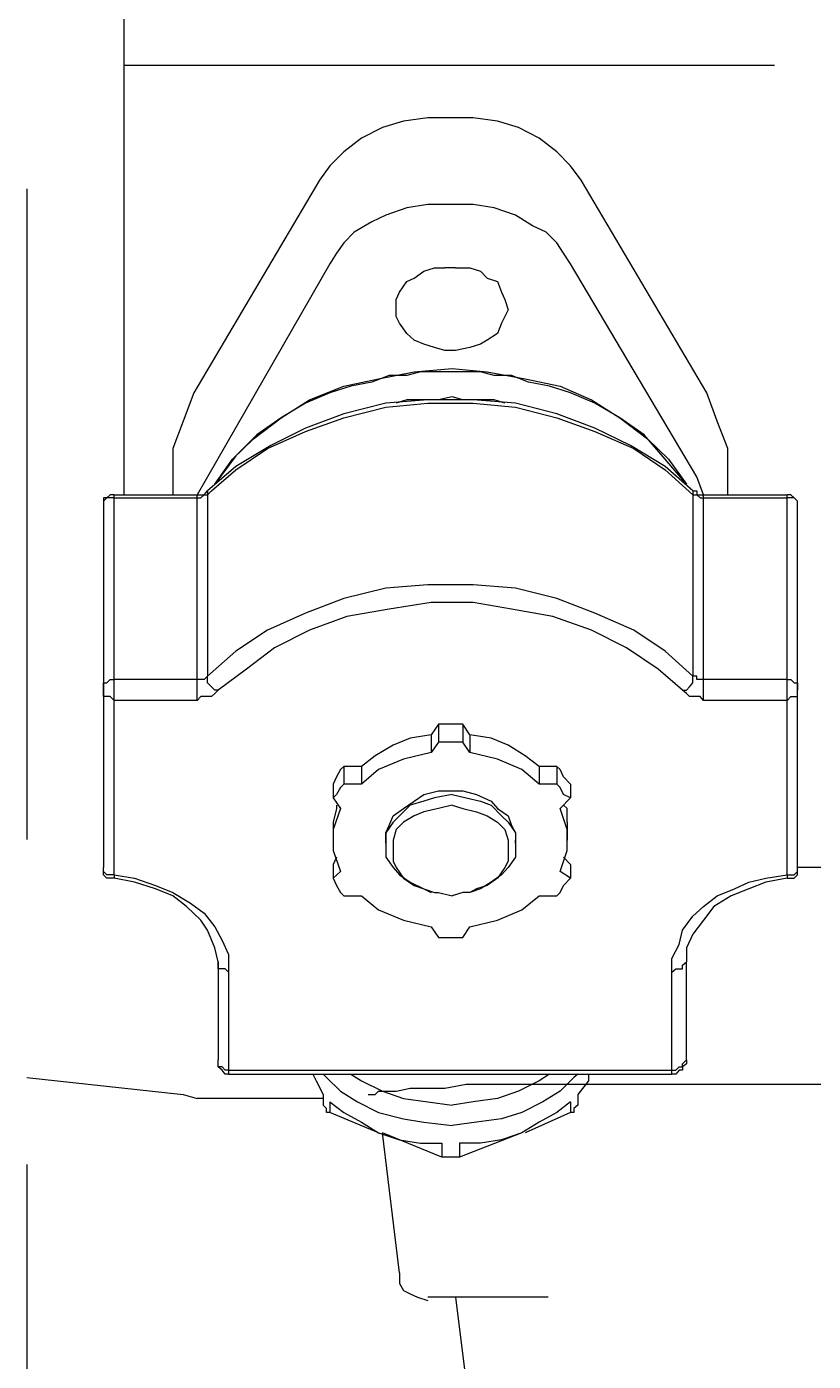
# Model space of a CAD drawing. Header units: inches. Extents: x -229 to 371, y -110 to 269.
# Drawn here: x 28.45 to 31.47, y 204.9 to 210.03 of the extents above; entities that cross this region are included whole.
import ezdxf

# ---------------------------------------------------------------- set-up
doc = ezdxf.new("R2010")
doc.units = ezdxf.units.IN
doc.header["$MEASUREMENT"] = 0
doc.linetypes.add('HIDDEN', pattern=[0.375, 0.25, -0.125])
doc.layers.get('0').update_dxf_attribs({"color": 10})

msp = doc.modelspace()

# ---------------------------------------------------------------- linework, layer by layer
at = {"color": 1, "linetype": 'HIDDEN', "ltscale": 10}
for p, q in [((28.44533, 213.15569), (28.44533, 201.46992)), ((28.81952, 208.23058), (28.81952, 211.70698)), ((28.81952, 209.88155), (34.07837, 209.88155)), ((29.89405, 209.66665), (29.81314, 209.64137)), ((29.98759, 209.67929), (29.89405, 209.66665)), ((30.08114, 209.67929), (29.98759, 209.67929)), ((30.16204, 209.67929), (30.08114, 209.67929)), ((30.25559, 209.66665), (30.16204, 209.67929)), ((30.3365, 209.64137), (30.25559, 209.66665)), ((29.81314, 209.64137), (29.73223, 209.60091)), ((30.41487, 209.60091), (30.3365, 209.64137)), ((29.73223, 209.60091), (29.66397, 209.54782)), ((30.48314, 209.54782), (30.41487, 209.60091)), ((29.66397, 209.54782), (29.61088, 209.49472)), ((30.53623, 209.49472), (30.48314, 209.54782)), ((29.61088, 209.49472), (29.57042, 209.4391)), ((30.57668, 209.4391), (30.53623, 209.49472)), ((29.57042, 209.4391), (29.08752, 208.62246)), ((31.05959, 208.62246), (30.57668, 209.4391)), ((29.82578, 209.3051), (29.77269, 209.27982)), ((29.90669, 209.33291), (29.82578, 209.3051)), ((29.98759, 209.34556), (29.90669, 209.33291)), ((30.08114, 209.34556), (29.98759, 209.34556)), ((30.16204, 209.34556), (30.08114, 209.34556)), ((30.24295, 209.33291), (30.16204, 209.34556)), ((30.32386, 209.3051), (30.24295, 209.33291)), ((30.38959, 209.26465), (30.32386, 209.3051)), ((29.77269, 209.27982), (29.70442, 209.23937)), ((30.44268, 209.23937), (30.38959, 209.26465)), ((29.66397, 209.19891), (29.63616, 209.15846)), ((29.70442, 209.23937), (29.66397, 209.19891)), ((30.48314, 209.19891), (30.44268, 209.23937)), ((30.50842, 209.15846), (30.48314, 209.19891)), ((29.63616, 209.15846), (29.61088, 209.11801)), ((30.53623, 209.11801), (30.50842, 209.15846)), ((29.61088, 209.11801), (29.14061, 208.29884)), ((29.97242, 209.0902), (30.01288, 209.10284)), ((30.01288, 209.10284), (30.05333, 209.10284)), ((30.09378, 209.10284), (30.05333, 209.10284)), ((30.09378, 209.10284), (30.1494, 209.10284)), ((30.1494, 209.10284), (30.18986, 209.0902)), ((31.02166, 208.29884), (30.53623, 209.11801)), ((29.87888, 209.00929), (29.90669, 209.04975)), ((29.90669, 209.04975), (29.9345, 209.06239)), ((29.9345, 209.06239), (29.97242, 209.0902)), ((30.18986, 209.0902), (30.21514, 209.06239)), ((30.21514, 209.06239), (30.25559, 209.04975)), ((30.25559, 209.04975), (30.27076, 209.00929)), ((29.86623, 208.98148), (29.87888, 209.00929)), ((30.27076, 209.00929), (30.2834, 208.98148)), ((29.86623, 208.94103), (29.86623, 208.98148)), ((30.2834, 208.98148), (30.29604, 208.94103)), ((29.86623, 208.91575), (29.86623, 208.94103)), ((29.87888, 208.89046), (29.86623, 208.91575)), ((29.90669, 208.85001), (29.87888, 208.89046)), ((30.27076, 208.89046), (30.25559, 208.85001)), ((30.2834, 208.91575), (30.27076, 208.89046)), ((30.29604, 208.94103), (30.2834, 208.91575)), ((29.9345, 208.82473), (29.90669, 208.85001)), ((30.25559, 208.85001), (30.21514, 208.82473)), ((29.97242, 208.80956), (29.9345, 208.82473)), ((30.01288, 208.79692), (29.97242, 208.80956)), ((30.05333, 208.78427), (30.01288, 208.79692)), ((30.1494, 208.79692), (30.09378, 208.78427)), ((30.18986, 208.80956), (30.1494, 208.79692)), ((30.21514, 208.82473), (30.18986, 208.80956)), ((30.09378, 208.78427), (30.05333, 208.78427)), ((29.83842, 208.6882), (29.77269, 208.66292)), ((29.79797, 208.67556), (29.9345, 208.70337)), ((29.90669, 208.6882), (29.83842, 208.6882)), ((29.95978, 208.70337), (29.90669, 208.6882)), ((29.9345, 208.70337), (30.08114, 208.71601)), ((30.02804, 208.70337), (29.95978, 208.70337)), ((30.08114, 208.70337), (30.02804, 208.70337)), ((30.08114, 208.71601), (30.21514, 208.70337)), ((30.13423, 208.70337), (30.08114, 208.70337)), ((30.18986, 208.70337), (30.13423, 208.70337)), ((30.24295, 208.6882), (30.18986, 208.70337)), ((30.21514, 208.70337), (30.36178, 208.67556)), ((30.30869, 208.6882), (30.24295, 208.6882)), ((30.37442, 208.66292), (30.30869, 208.6882)), ((29.5325, 208.59465), (29.66397, 208.64775)), ((29.69178, 208.64775), (29.61088, 208.62246)), ((29.66397, 208.64775), (29.79797, 208.67556)), ((29.77269, 208.66292), (29.69178, 208.64775)), ((30.36178, 208.67556), (30.49578, 208.64775)), ((30.45533, 208.64775), (30.37442, 208.66292)), ((30.53623, 208.62246), (30.45533, 208.64775)), ((30.49578, 208.64775), (30.61714, 208.59465)), ((29.08752, 208.62246), (29.04707, 208.51375)), ((29.42378, 208.52639), (29.5325, 208.59465)), ((29.61088, 208.62246), (29.51733, 208.58201)), ((29.98759, 208.59465), (29.82578, 208.58201)), ((29.90669, 208.59465), (29.86623, 208.58201)), ((29.97242, 208.59465), (29.90669, 208.59465)), ((30.02804, 208.59465), (29.97242, 208.59465)), ((30.16204, 208.59465), (29.98759, 208.59465)), ((30.08114, 208.60729), (30.02804, 208.59465)), ((30.12159, 208.59465), (30.08114, 208.60729)), ((30.17469, 208.59465), (30.12159, 208.59465)), ((30.32386, 208.58201), (30.16204, 208.59465)), ((30.24295, 208.59465), (30.17469, 208.59465)), ((30.2834, 208.58201), (30.24295, 208.59465)), ((30.62978, 208.58201), (30.53623, 208.62246)), ((30.61714, 208.59465), (30.72585, 208.52639)), ((31.10004, 208.51375), (31.05959, 208.62246)), ((29.51733, 208.58201), (29.42378, 208.52639)), ((29.66397, 208.54156), (29.51733, 208.48594)), ((29.82578, 208.58201), (29.66397, 208.54156)), ((29.66397, 208.52639), (29.82578, 208.56684)), ((29.82578, 208.56684), (29.98759, 208.58201)), ((29.98759, 208.58201), (30.16204, 208.58201)), ((30.16204, 208.58201), (30.32386, 208.56684)), ((30.48314, 208.54156), (30.32386, 208.58201)), ((30.32386, 208.56684), (30.48314, 208.52639)), ((30.62978, 208.48594), (30.48314, 208.54156)), ((30.72585, 208.52639), (30.62978, 208.58201)), ((29.04707, 208.51375), (29.00661, 208.40756)), ((29.31759, 208.44548), (29.42378, 208.52639)), ((29.42378, 208.52639), (29.33024, 208.46065)), ((29.51733, 208.48594), (29.38333, 208.4202)), ((29.51733, 208.47329), (29.66397, 208.52639)), ((30.48314, 208.52639), (30.62978, 208.47329)), ((30.76631, 208.4202), (30.62978, 208.48594)), ((30.72585, 208.52639), (30.83204, 208.44548)), ((30.8194, 208.46065), (30.72585, 208.52639)), ((31.14049, 208.40756), (31.10004, 208.51375)), ((29.23669, 208.36711), (29.31759, 208.44548)), ((29.33024, 208.46065), (29.24933, 208.37975)), ((29.37069, 208.40756), (29.51733, 208.47329)), ((30.62978, 208.47329), (30.77895, 208.40756)), ((30.90031, 208.36711), (30.8194, 208.46065)), ((30.83204, 208.44548), (30.91295, 208.36711)), ((29.00661, 208.40756), (29.00661, 208.2862)), ((29.24933, 208.37975), (29.16842, 208.27103)), ((29.38333, 208.4202), (29.24933, 208.33929)), ((29.24933, 208.32665), (29.37069, 208.40756)), ((30.90031, 208.33929), (30.76631, 208.4202)), ((30.77895, 208.40756), (30.90031, 208.32665)), ((31.14049, 208.2862), (31.14049, 208.40756)), ((29.24933, 208.33929), (29.14061, 208.24575)), ((29.15578, 208.24575), (29.24933, 208.32665)), ((29.16842, 208.27103), (29.23669, 208.36711)), ((30.98121, 208.27103), (30.90031, 208.36711)), ((31.00649, 208.24575), (30.90031, 208.33929)), ((30.90031, 208.32665), (31.00649, 208.23058)), ((30.91295, 208.36711), (30.98121, 208.27103)), ((29.00661, 208.2862), (29.00661, 208.23058)), ((29.14061, 208.29884), (29.10016, 208.23058)), ((31.04695, 208.23058), (31.02166, 208.29884)), ((31.14049, 208.23058), (31.14049, 208.2862)), ((28.76643, 208.23058), (28.75378, 208.21794)), ((28.7816, 208.23058), (28.76643, 208.23058)), ((28.7816, 206.76922), (28.7816, 208.23058)), ((28.7816, 208.23058), (29.10016, 208.23058)), ((29.10016, 207.43922), (29.10016, 208.23058)), ((29.10016, 208.23058), (29.11533, 208.23058)), ((29.11533, 208.23058), (29.12797, 208.23058)), ((29.11533, 208.21794), (29.12797, 208.23058)), ((29.12797, 208.23058), (29.14061, 208.24575)), ((29.12797, 208.23058), (29.12797, 208.23058)), ((29.12797, 208.23058), (29.14061, 208.23058)), ((29.14061, 208.23058), (29.15578, 208.24575)), ((29.14061, 208.24575), (29.14061, 208.24575)), ((29.14061, 208.24575), (29.14061, 208.24575)), ((29.14061, 208.24575), (29.14061, 208.24575)), ((29.14061, 208.24575), (29.14061, 208.23058)), ((29.14061, 208.23058), (29.14061, 207.53277)), ((29.16842, 208.27103), (29.16842, 208.27103)), ((30.98121, 208.27103), (30.98121, 208.27103)), ((31.00649, 208.24575), (31.02166, 208.24575)), ((31.00649, 208.24575), (31.00649, 208.24575)), ((31.00649, 208.24575), (31.00649, 208.24575)), ((31.00649, 208.24575), (31.00649, 208.23058)), ((31.00649, 208.23058), (31.00649, 207.53277)), ((31.00649, 208.23058), (31.02166, 208.23058)), ((31.02166, 208.24575), (31.02166, 208.23058)), ((31.02166, 208.23058), (31.03431, 208.23058)), ((31.02166, 208.23058), (31.02166, 208.23058)), ((31.02166, 208.23058), (31.03431, 208.21794)), ((31.03431, 208.23058), (31.04695, 208.23058)), ((31.04695, 207.43922), (31.04695, 208.23058)), ((31.04695, 208.23058), (31.36804, 208.23058)), ((31.36804, 206.76922), (31.36804, 208.23058)), ((31.38321, 208.23058), (31.36804, 208.23058)), ((31.36804, 208.23058), (31.36804, 208.23058)), ((31.39585, 208.21794), (31.38321, 208.23058)), ((28.75378, 208.21794), (28.74114, 208.21794)), ((28.74114, 208.21794), (28.74114, 208.2053)), ((28.75378, 208.21794), (28.74114, 208.2053)), ((28.74114, 208.2053), (28.74114, 208.17748)), ((28.74114, 208.2053), (28.74114, 208.19013)), ((28.74114, 208.19013), (28.74114, 208.17748)), ((28.74114, 208.17748), (28.74114, 206.79704)), ((28.76643, 208.21794), (28.75378, 208.21794)), ((28.7816, 208.21794), (28.76643, 208.21794)), ((28.7816, 208.21794), (29.10016, 208.21794)), ((29.10016, 208.21794), (29.11533, 208.21794)), ((29.11533, 208.21794), (29.11533, 208.21794)), ((31.03431, 208.21794), (31.04695, 208.21794)), ((31.04695, 208.21794), (31.36804, 208.21794)), ((31.04695, 208.21794), (31.04695, 208.21794)), ((31.38321, 208.21794), (31.36804, 208.21794)), ((31.39585, 208.21794), (31.38321, 208.21794)), ((31.40849, 208.2053), (31.39585, 208.21794)), ((31.40849, 208.2053), (31.39585, 208.21794)), ((31.40849, 208.19013), (31.40849, 208.2053)), ((31.40849, 208.19013), (31.40849, 208.2053)), ((31.40849, 208.17748), (31.40849, 208.19013)), ((31.40849, 208.17748), (31.40849, 208.19013)), ((31.40849, 206.79704), (31.40849, 208.17748)), ((29.82578, 207.87156), (29.66397, 207.83111)), ((29.98759, 207.8842), (29.82578, 207.87156)), ((30.16204, 207.8842), (29.98759, 207.8842)), ((30.32386, 207.87156), (30.16204, 207.8842)), ((30.48314, 207.83111), (30.32386, 207.87156)), ((29.66397, 207.83111), (29.51733, 207.77549)), ((30.00023, 207.81594), (29.83842, 207.79065)), ((30.16204, 207.81594), (30.00023, 207.81594)), ((30.30869, 207.79065), (30.16204, 207.81594)), ((30.62978, 207.77549), (30.48314, 207.83111)), ((29.51733, 207.77549), (29.37069, 207.70975)), ((29.67661, 207.76284), (29.5325, 207.70975)), ((29.83842, 207.79065), (29.67661, 207.76284)), ((30.46797, 207.76284), (30.30869, 207.79065)), ((30.61714, 207.70975), (30.46797, 207.76284)), ((30.77895, 207.70975), (30.62978, 207.77549)), ((29.37069, 207.70975), (29.24933, 207.62884)), ((29.5325, 207.70975), (29.3985, 207.64149)), ((30.75114, 207.64149), (30.61714, 207.70975)), ((30.90031, 207.62884), (30.77895, 207.70975)), ((29.24933, 207.62884), (29.14061, 207.53277)), ((29.3985, 207.64149), (29.28978, 207.56058)), ((30.87249, 207.56058), (30.75114, 207.64149)), ((31.00649, 207.53277), (30.90031, 207.62884)), ((29.28978, 207.56058), (29.18107, 207.47967)), ((30.96604, 207.47967), (30.87249, 207.56058)), ((28.74114, 207.49232), (28.74114, 207.50749)), ((28.74114, 207.50749), (28.75378, 207.50749)), ((28.75378, 207.50749), (28.76643, 207.52013)), ((28.76643, 207.52013), (28.7816, 207.52013)), ((29.10016, 207.52013), (28.7816, 207.52013)), ((29.11533, 207.52013), (29.10016, 207.52013)), ((29.12797, 207.52013), (29.11533, 207.52013)), ((29.11533, 207.52013), (29.11533, 207.52013)), ((29.14061, 207.53277), (29.12797, 207.52013)), ((29.12797, 207.52013), (29.12797, 207.52013)), ((29.14061, 207.52013), (29.14061, 207.53277)), ((29.14061, 207.50749), (29.14061, 207.52013)), ((29.15578, 207.49232), (29.14061, 207.50749)), ((30.99385, 207.49232), (31.00649, 207.50749)), ((31.00649, 207.52013), (31.00649, 207.53277)), ((31.02166, 207.53277), (31.00649, 207.53277)), ((31.00649, 207.50749), (31.00649, 207.52013)), ((31.02166, 207.52013), (31.02166, 207.53277)), ((31.03431, 207.52013), (31.02166, 207.52013)), ((31.04695, 207.52013), (31.03431, 207.52013)), ((31.36804, 207.52013), (31.04695, 207.52013)), ((31.04695, 207.52013), (31.04695, 207.52013)), ((31.36804, 207.52013), (31.38321, 207.52013)), ((31.38321, 207.52013), (31.39585, 207.50749)), ((31.39585, 207.50749), (31.40849, 207.50749)), ((31.40849, 207.50749), (31.40849, 207.49232)), ((28.74114, 207.47967), (28.74114, 207.49232)), ((28.74114, 207.46703), (28.74114, 207.47967)), ((28.74114, 207.45439), (28.74114, 207.46703)), ((28.75378, 207.45439), (28.74114, 207.45439)), ((28.76643, 207.45439), (28.75378, 207.45439)), ((28.7816, 207.43922), (28.76643, 207.45439)), ((29.11533, 207.45439), (29.10016, 207.43922)), ((29.14061, 207.45439), (29.11533, 207.45439)), ((29.15578, 207.45439), (29.14061, 207.45439)), ((29.16842, 207.47967), (29.15578, 207.49232)), ((29.16842, 207.46703), (29.15578, 207.45439)), ((29.18107, 207.47967), (29.16842, 207.46703)), ((29.18107, 207.47967), (29.16842, 207.47967)), ((30.96604, 207.47967), (30.98121, 207.47967)), ((30.98121, 207.46703), (30.96604, 207.47967)), ((30.98121, 207.47967), (30.99385, 207.49232)), ((30.99385, 207.45439), (30.98121, 207.46703)), ((31.02166, 207.45439), (30.99385, 207.45439)), ((31.03431, 207.45439), (31.02166, 207.45439)), ((31.04695, 207.43922), (31.03431, 207.45439)), ((31.36804, 207.43922), (31.38321, 207.45439)), ((31.38321, 207.45439), (31.39585, 207.45439)), ((31.39585, 207.45439), (31.40849, 207.45439)), ((31.40849, 207.49232), (31.40849, 207.47967)), ((31.40849, 207.46703), (31.40849, 207.47967)), ((31.40849, 207.45439), (31.40849, 207.46703)), ((29.10016, 207.43922), (28.7816, 207.43922)), ((31.36804, 207.43922), (31.04695, 207.43922)), ((30.00023, 207.30775), (29.91933, 207.29511)), ((30.02804, 207.3482), (30.00023, 207.30775)), ((30.00023, 207.30775), (30.00023, 207.23949)), ((30.02804, 207.3482), (30.02804, 207.27994)), ((30.05333, 207.3482), (30.02804, 207.3482)), ((30.09378, 207.3482), (30.05333, 207.3482)), ((30.12159, 207.3482), (30.09378, 207.3482)), ((30.1494, 207.30775), (30.12159, 207.3482)), ((30.12159, 207.3482), (30.12159, 207.27994)), ((30.1494, 207.30775), (30.1494, 207.23949)), ((30.23031, 207.29511), (30.1494, 207.30775)), ((29.85359, 207.2673), (29.78533, 207.22685)), ((29.91933, 207.29511), (29.85359, 207.2673)), ((30.02804, 207.27994), (30.00023, 207.23949)), ((30.05333, 207.27994), (30.02804, 207.27994)), ((30.09378, 207.27994), (30.05333, 207.27994)), ((30.12159, 207.27994), (30.09378, 207.27994)), ((30.1494, 207.23949), (30.12159, 207.27994)), ((30.29604, 207.2673), (30.23031, 207.29511)), ((30.36178, 207.22685), (30.29604, 207.2673)), ((29.78533, 207.22685), (29.73223, 207.18639)), ((29.89405, 207.2142), (29.79797, 207.17375)), ((30.00023, 207.23949), (29.89405, 207.2142)), ((30.25559, 207.2142), (30.1494, 207.23949)), ((30.34914, 207.17375), (30.25559, 207.2142)), ((30.41487, 207.18639), (30.36178, 207.22685)), ((29.63616, 207.14594), (29.62352, 207.11813)), ((29.65133, 207.17375), (29.63616, 207.14594)), ((29.66397, 207.18639), (29.65133, 207.17375)), ((29.73223, 207.18639), (29.66397, 207.18639)), ((29.66397, 207.18639), (29.66397, 207.11813)), ((29.73223, 207.18639), (29.73223, 207.11813)), ((29.79797, 207.17375), (29.73223, 207.11813)), ((30.41487, 207.11813), (30.34914, 207.17375)), ((30.48314, 207.18639), (30.41487, 207.18639)), ((30.41487, 207.18639), (30.41487, 207.11813)), ((30.48314, 207.18639), (30.48314, 207.11813)), ((30.49578, 207.17375), (30.48314, 207.18639)), ((30.50842, 207.14594), (30.49578, 207.17375)), ((30.53623, 207.11813), (30.50842, 207.14594)), ((29.62352, 207.11813), (29.62352, 207.06503)), ((29.65133, 207.10549), (29.63616, 207.07768)), ((29.66397, 207.11813), (29.65133, 207.10549)), ((29.73223, 207.11813), (29.66397, 207.11813)), ((30.48314, 207.11813), (30.41487, 207.11813)), ((30.49578, 207.10549), (30.48314, 207.11813)), ((30.50842, 207.07768), (30.49578, 207.10549)), ((30.53623, 207.11813), (30.53623, 207.06503)), ((29.63616, 207.07768), (29.62352, 207.06503)), ((29.62352, 207.06503), (29.65133, 207.02458)), ((29.89405, 207.02458), (29.9345, 207.05239)), ((29.97242, 207.05239), (29.91933, 207.03722)), ((29.9345, 207.05239), (29.97242, 207.07768)), ((29.97242, 207.07768), (30.02804, 207.09285)), ((30.01288, 207.06503), (29.97242, 207.05239)), ((30.08114, 207.07768), (30.01288, 207.06503)), ((30.02804, 207.09285), (30.08114, 207.09285)), ((30.08114, 207.09285), (30.12159, 207.09285)), ((30.08114, 207.07768), (30.13423, 207.06503)), ((30.12159, 207.09285), (30.17469, 207.07768)), ((30.13423, 207.06503), (30.18986, 207.05239)), ((30.17469, 207.07768), (30.23031, 207.05239)), ((30.18986, 207.05239), (30.23031, 207.03722)), ((30.23031, 207.05239), (30.25559, 207.02458)), ((30.49578, 207.02458), (30.53623, 207.06503)), ((30.53623, 207.06503), (30.50842, 207.07768)), ((29.63616, 207.02458), (29.62352, 206.97149)), ((29.65133, 207.02458), (29.62352, 206.94368)), ((29.63616, 207.03722), (29.63616, 207.02458)), ((29.83842, 206.95885), (29.85359, 206.99677)), ((29.85359, 206.99677), (29.89405, 207.02458)), ((29.87888, 206.99677), (29.85359, 206.97149)), ((29.91933, 207.03722), (29.87888, 206.99677)), ((29.9345, 206.99677), (29.89405, 206.97149)), ((29.97242, 207.01194), (29.9345, 206.99677)), ((30.02804, 207.02458), (29.97242, 207.01194)), ((30.08114, 207.03722), (30.02804, 207.02458)), ((30.08114, 207.03722), (30.12159, 207.02458)), ((30.12159, 207.02458), (30.17469, 207.01194)), ((30.17469, 207.01194), (30.21514, 206.99677)), ((30.21514, 206.99677), (30.25559, 206.97149)), ((30.23031, 207.03722), (30.27076, 206.99677)), ((30.25559, 207.02458), (30.29604, 206.99677)), ((30.27076, 206.99677), (30.29604, 206.97149)), ((30.29604, 206.99677), (30.30869, 206.95885)), ((30.52359, 206.94368), (30.49578, 207.02458)), ((30.52359, 207.02458), (30.50842, 207.03722)), ((30.52359, 206.97149), (30.52359, 207.02458)), ((29.62352, 206.97149), (29.62352, 206.90322)), ((29.62352, 206.94368), (29.62352, 206.90322)), ((29.85359, 206.97149), (29.82578, 206.93104)), ((29.82578, 206.93104), (29.83842, 206.95885)), ((29.86623, 206.94368), (29.85359, 206.90322)), ((29.89405, 206.97149), (29.86623, 206.94368)), ((30.25559, 206.97149), (30.2834, 206.94368)), ((30.2834, 206.94368), (30.29604, 206.90322)), ((30.29604, 206.97149), (30.32386, 206.93104)), ((30.30869, 206.95885), (30.32386, 206.93104)), ((30.52359, 206.97149), (30.52359, 206.90322)), ((30.52359, 206.90322), (30.52359, 206.94368)), ((29.62352, 206.90322), (29.62352, 206.86277)), ((29.82578, 206.90322), (29.82578, 206.93104)), ((29.82578, 206.93104), (29.82578, 206.89058)), ((29.82578, 206.89058), (29.82578, 206.90322)), ((29.82578, 206.89058), (29.82578, 206.83749)), ((29.85359, 206.90322), (29.85359, 206.86277)), ((30.29604, 206.90322), (30.29604, 206.86277)), ((30.32386, 206.93104), (30.32386, 206.89058)), ((30.32386, 206.93104), (30.32386, 206.90322)), ((30.32386, 206.89058), (30.32386, 206.90322)), ((30.32386, 206.89058), (30.32386, 206.83749)), ((30.52359, 206.86277), (30.52359, 206.90322)), ((29.62352, 206.86277), (29.65133, 206.78187)), ((29.85359, 206.86277), (29.85359, 206.82232)), ((30.29604, 206.86277), (30.29604, 206.82232)), ((30.49578, 206.78187), (30.52359, 206.86277)), ((28.74114, 206.78187), (28.74114, 206.79704)), ((28.74114, 206.78187), (28.74114, 206.79704)), ((29.63616, 206.83749), (29.62352, 206.80968)), ((29.62352, 206.80968), (29.62352, 206.75658)), ((29.82578, 206.83749), (29.85359, 206.79704)), ((29.85359, 206.82232), (29.86623, 206.79704)), ((29.85359, 206.79704), (29.87888, 206.76922)), ((29.86623, 206.79704), (29.89405, 206.75658)), ((30.2834, 206.79704), (30.25559, 206.75658)), ((30.29604, 206.79704), (30.27076, 206.76922)), ((30.29604, 206.82232), (30.2834, 206.79704)), ((30.32386, 206.83749), (30.29604, 206.79704)), ((30.53623, 206.80968), (30.50842, 206.83749)), ((30.53623, 206.80968), (30.53623, 206.75658)), ((31.52985, 206.79704), (31.40849, 206.79704)), ((31.40849, 206.78187), (31.40849, 206.79704)), ((31.40849, 206.78187), (31.40849, 206.79704)), ((28.74114, 206.76922), (28.74114, 206.78187)), ((28.75378, 206.76922), (28.74114, 206.78187)), ((28.74114, 206.78187), (28.74114, 206.78187)), ((28.75378, 206.75658), (28.74114, 206.76922)), ((28.76643, 206.76922), (28.75378, 206.76922)), ((28.76643, 206.75658), (28.75378, 206.75658)), ((28.7816, 206.76922), (28.76643, 206.76922)), ((28.7816, 206.75658), (28.76643, 206.75658)), ((28.7816, 206.76922), (28.7816, 206.75658)), ((28.7816, 206.76922), (28.85997, 206.75658)), ((28.85997, 206.74141), (28.7816, 206.75658)), ((28.7816, 206.75658), (28.7816, 206.75658)), ((28.7816, 206.75658), (28.7816, 206.75658)), ((28.85997, 206.75658), (28.94088, 206.72877)), ((28.94088, 206.71613), (28.85997, 206.74141)), ((29.65133, 206.78187), (29.62352, 206.75658)), ((29.62352, 206.75658), (29.63616, 206.72877)), ((29.87888, 206.76922), (29.91933, 206.74141)), ((29.89405, 206.75658), (29.9345, 206.72877)), ((29.91933, 206.74141), (29.97242, 206.71613)), ((30.23031, 206.74141), (30.18986, 206.71613)), ((30.25559, 206.75658), (30.21514, 206.72877)), ((30.27076, 206.76922), (30.23031, 206.74141)), ((30.53623, 206.75658), (30.49578, 206.78187)), ((30.50842, 206.72877), (30.53623, 206.75658)), ((31.16578, 206.71613), (31.2214, 206.74141)), ((31.2214, 206.74141), (31.28714, 206.75658)), ((31.28714, 206.74141), (31.2214, 206.71613)), ((31.28714, 206.75658), (31.36804, 206.76922)), ((31.36804, 206.75658), (31.28714, 206.74141)), ((31.36804, 206.76922), (31.36804, 206.75658)), ((31.36804, 206.76922), (31.38321, 206.76922)), ((31.36804, 206.75658), (31.38321, 206.75658)), ((31.36804, 206.75658), (31.36804, 206.75658)), ((31.36804, 206.75658), (31.36804, 206.75658)), ((31.38321, 206.76922), (31.39585, 206.76922)), ((31.38321, 206.75658), (31.39585, 206.75658)), ((31.39585, 206.76922), (31.40849, 206.78187)), ((31.39585, 206.75658), (31.40849, 206.76922)), ((31.40849, 206.76922), (31.40849, 206.78187)), ((31.40849, 206.78187), (31.40849, 206.78187)), ((28.94088, 206.72877), (29.00661, 206.70096)), ((29.00661, 206.68832), (28.94088, 206.71613)), ((29.00661, 206.70096), (29.07488, 206.66051)), ((29.05971, 206.64787), (29.00661, 206.68832)), ((29.63616, 206.72877), (29.65133, 206.70096)), ((29.65133, 206.70096), (29.66397, 206.68832)), ((29.66397, 206.68832), (29.73223, 206.68832)), ((29.73223, 206.68832), (29.79797, 206.63522)), ((29.9345, 206.72877), (29.97242, 206.71613)), ((29.97242, 206.71613), (30.00023, 206.70096)), ((29.97242, 206.71613), (30.01288, 206.70096)), ((30.01288, 206.70096), (30.02804, 206.70096)), ((30.02804, 206.70096), (30.08114, 206.68832)), ((30.12159, 206.70096), (30.08114, 206.68832)), ((30.1494, 206.70096), (30.12159, 206.70096)), ((30.17469, 206.71613), (30.1494, 206.70096)), ((30.18986, 206.71613), (30.1494, 206.70096)), ((30.21514, 206.72877), (30.17469, 206.71613)), ((30.34914, 206.63522), (30.41487, 206.68832)), ((30.41487, 206.68832), (30.48314, 206.68832)), ((30.48314, 206.68832), (30.49578, 206.70096)), ((30.49578, 206.70096), (30.50842, 206.72877)), ((31.04695, 206.64787), (31.10004, 206.68832)), ((31.15314, 206.68832), (31.0874, 206.64787)), ((31.10004, 206.68832), (31.16578, 206.71613)), ((31.2214, 206.71613), (31.15314, 206.68832)), ((29.11533, 206.59477), (29.05971, 206.64787)), ((29.07488, 206.66051), (29.12797, 206.62258)), ((29.79797, 206.63522), (29.89405, 206.59477)), ((30.25559, 206.59477), (30.34914, 206.63522)), ((31.00649, 206.60994), (31.04695, 206.64787)), ((31.0874, 206.64787), (31.04695, 206.59477)), ((29.14061, 206.55685), (29.11533, 206.59477)), ((29.12797, 206.62258), (29.16842, 206.56949)), ((29.89405, 206.59477), (30.00023, 206.56949)), ((30.1494, 206.56949), (30.25559, 206.59477)), ((30.96604, 206.55685), (31.00649, 206.60994)), ((31.04695, 206.59477), (31.00649, 206.54168)), ((29.16842, 206.48858), (29.14061, 206.55685)), ((29.16842, 206.56949), (29.19624, 206.51639)), ((30.00023, 206.56949), (30.02804, 206.52904)), ((30.12159, 206.52904), (30.1494, 206.56949)), ((30.9534, 206.50123), (30.96604, 206.55685)), ((31.00649, 206.54168), (30.98121, 206.48858)), ((29.18107, 206.43549), (29.16842, 206.48858)), ((29.19624, 206.51639), (29.22152, 206.4633)), ((30.02804, 206.52904), (30.05333, 206.52904)), ((30.05333, 206.52904), (30.09378, 206.52904)), ((30.09378, 206.52904), (30.12159, 206.52904)), ((30.92559, 206.44813), (30.9534, 206.50123)), ((30.98121, 206.48858), (30.98121, 206.43549)), ((29.18107, 206.43549), (29.18107, 206.05877)), ((29.18107, 206.42285), (29.18107, 206.43549)), ((29.22152, 206.4633), (29.22152, 206.39504)), ((30.92559, 206.39504), (30.92559, 206.44813)), ((30.96604, 206.42285), (30.98121, 206.43549)), ((30.98121, 206.05877), (30.98121, 206.43549)), ((29.18107, 206.40768), (29.18107, 206.42285)), ((29.19624, 206.40768), (29.18107, 206.40768)), ((29.20888, 206.40768), (29.19624, 206.40768)), ((29.22152, 206.39504), (29.20888, 206.40768)), ((29.22152, 206.39504), (29.22152, 206.00315)), ((30.92559, 206.39504), (30.94076, 206.40768)), ((30.92559, 206.00315), (30.92559, 206.39504)), ((30.94076, 206.40768), (30.9534, 206.40768)), ((30.9534, 206.40768), (30.96604, 206.40768)), ((30.96604, 206.40768), (30.96604, 206.42285)), ((29.18107, 206.0436), (29.18107, 206.05877)), ((29.18107, 206.0436), (29.18107, 206.05877)), ((29.18107, 206.03096), (29.18107, 206.0436)), ((29.18107, 206.03096), (29.18107, 206.0436)), ((29.19624, 206.01832), (29.18107, 206.03096)), ((29.19624, 206.03096), (29.18107, 206.03096)), ((29.20888, 206.01832), (29.19624, 206.03096)), ((29.20888, 206.00315), (29.19624, 206.01832)), ((29.22152, 206.01832), (29.20888, 206.01832)), ((29.22152, 206.01832), (30.92559, 206.01832)), ((30.92559, 206.01832), (30.94076, 206.01832)), ((30.94076, 206.01832), (30.9534, 206.03096)), ((30.9534, 206.01832), (30.94076, 206.00315)), ((30.9534, 206.03096), (30.96604, 206.03096)), ((30.96604, 206.01832), (30.9534, 206.01832)), ((30.96604, 206.0436), (30.98121, 206.05877)), ((30.98121, 206.0436), (30.96604, 206.03096)), ((30.96604, 206.03096), (30.96604, 206.0436)), ((30.96604, 206.03096), (30.96604, 206.01832)), ((30.98121, 206.05877), (30.98121, 206.0436)), ((28.44533, 205.99051), (29.04707, 205.92477)), ((29.22152, 206.00315), (29.20888, 206.00315)), ((29.22152, 206.00315), (30.92559, 206.00315)), ((29.54514, 206.00315), (29.55778, 205.97787)), ((29.55778, 205.97787), (29.58559, 205.92477)), ((29.58559, 206.00315), (29.59823, 205.99051)), ((29.59823, 205.99051), (29.65133, 205.93742)), ((29.69178, 206.00315), (29.73223, 205.97787)), ((29.73223, 205.97787), (29.81314, 205.93742)), ((30.41487, 205.97787), (30.3365, 205.93742)), ((30.45533, 206.00315), (30.41487, 205.97787)), ((30.54887, 205.99051), (30.49578, 205.93742)), ((30.56404, 206.00315), (30.54887, 205.99051)), ((30.6045, 205.97787), (30.56404, 205.92477)), ((30.6045, 206.00315), (30.6045, 205.97787)), ((30.94076, 206.00315), (30.92559, 206.00315)), ((29.04707, 205.92477), (29.10016, 205.9096)), ((29.58559, 205.92477), (29.58559, 205.88432)), ((29.65133, 205.93742), (29.71706, 205.89696)), ((29.75752, 205.92477), (29.75752, 205.92477)), ((29.75752, 205.92477), (29.75752, 205.92477)), ((29.75752, 205.92477), (29.77269, 205.92477)), ((29.77269, 205.92477), (29.78533, 205.92477)), ((29.78533, 205.92477), (29.79797, 205.93742)), ((29.79797, 205.93742), (29.82578, 205.93742)), ((29.81314, 205.93742), (29.89405, 205.9096)), ((29.82578, 205.93742), (29.86623, 205.93742)), ((29.86623, 205.93742), (29.91933, 205.95006)), ((29.91933, 205.95006), (29.97242, 205.95006)), ((29.97242, 205.95006), (30.05333, 205.95006)), ((30.05333, 205.95006), (30.13423, 205.96523)), ((30.13423, 205.96523), (30.24295, 205.96523)), ((30.24295, 205.96523), (33.91909, 205.96523)), ((30.3365, 205.93742), (30.25559, 205.9096)), ((30.49578, 205.93742), (30.43004, 205.89696)), ((30.56404, 205.92477), (30.56404, 205.88432)), ((29.58559, 205.9096), (29.10016, 205.9096)), ((29.10016, 205.9096), (29.10016, 205.9096)), ((29.59823, 205.87168), (29.58559, 205.88432)), ((29.59823, 205.85651), (29.59823, 205.87168)), ((29.61088, 205.89696), (29.61088, 205.85651)), ((29.61088, 205.89696), (29.66397, 205.85651)), ((29.71706, 205.89696), (29.79797, 205.85651)), ((29.89405, 205.9096), (29.98759, 205.89696)), ((29.98759, 205.89696), (30.08114, 205.88432)), ((30.16204, 205.89696), (30.08114, 205.88432)), ((30.25559, 205.9096), (30.16204, 205.89696)), ((30.43004, 205.89696), (30.34914, 205.85651)), ((30.53623, 205.89696), (30.48314, 205.85651)), ((30.53623, 205.89696), (30.53623, 205.85651)), ((30.56404, 205.88432), (30.54887, 205.87168)), ((30.54887, 205.87168), (30.54887, 205.85651)), ((29.61088, 205.85651), (29.59823, 205.85651)), ((29.79797, 205.77813), (29.61088, 205.85651)), ((29.66397, 205.85651), (29.73223, 205.81859)), ((29.73223, 205.81859), (29.79797, 205.77813)), ((29.79797, 205.85651), (29.89405, 205.83123)), ((29.89405, 205.83123), (29.97242, 205.81859)), ((29.97242, 205.81859), (30.08114, 205.80594)), ((30.17469, 205.81859), (30.08114, 205.80594)), ((30.27076, 205.83123), (30.17469, 205.81859)), ((30.34914, 205.85651), (30.27076, 205.83123)), ((30.41487, 205.81859), (30.34914, 205.77813)), ((30.53623, 205.85651), (30.36178, 205.77813)), ((30.48314, 205.85651), (30.41487, 205.81859)), ((30.54887, 205.85651), (30.53623, 205.85651)), ((29.79797, 205.77813), (29.87888, 205.75032)), ((30.04069, 205.68459), (29.81314, 205.77813)), ((29.87888, 205.23961), (29.81314, 205.77813)), ((30.34914, 205.77813), (30.10895, 205.68459)), ((30.34914, 205.77813), (30.27076, 205.75032)), ((29.87888, 205.75032), (29.95978, 205.73768)), ((29.95978, 205.73768), (30.04069, 205.73768)), ((30.04069, 205.73768), (30.04069, 205.68459)), ((30.10895, 205.73768), (30.10895, 205.68459)), ((30.18986, 205.73768), (30.10895, 205.73768)), ((30.27076, 205.75032), (30.18986, 205.73768)), ((30.0685, 205.68459), (30.04069, 205.68459)), ((30.08114, 205.68459), (30.0685, 205.68459)), ((30.10895, 205.68459), (30.08114, 205.68459)), ((29.87888, 205.23961), (29.87888, 205.19915)), ((29.87888, 205.19915), (29.89405, 205.17134)), ((29.89405, 205.17134), (29.91933, 205.1587)), ((29.91933, 205.1587), (29.94714, 205.14606)), ((29.94714, 205.14606), (29.98759, 205.13342)), ((34.19973, 205.14606), (29.98759, 205.14606)), ((30.09378, 205.14606), (30.1494, 204.70361)), ((29.98759, 205.13342), (29.98759, 205.13342))]:
    msp.add_line(p, q, dxfattribs=at)

doc.saveas('drawing.dxf')
